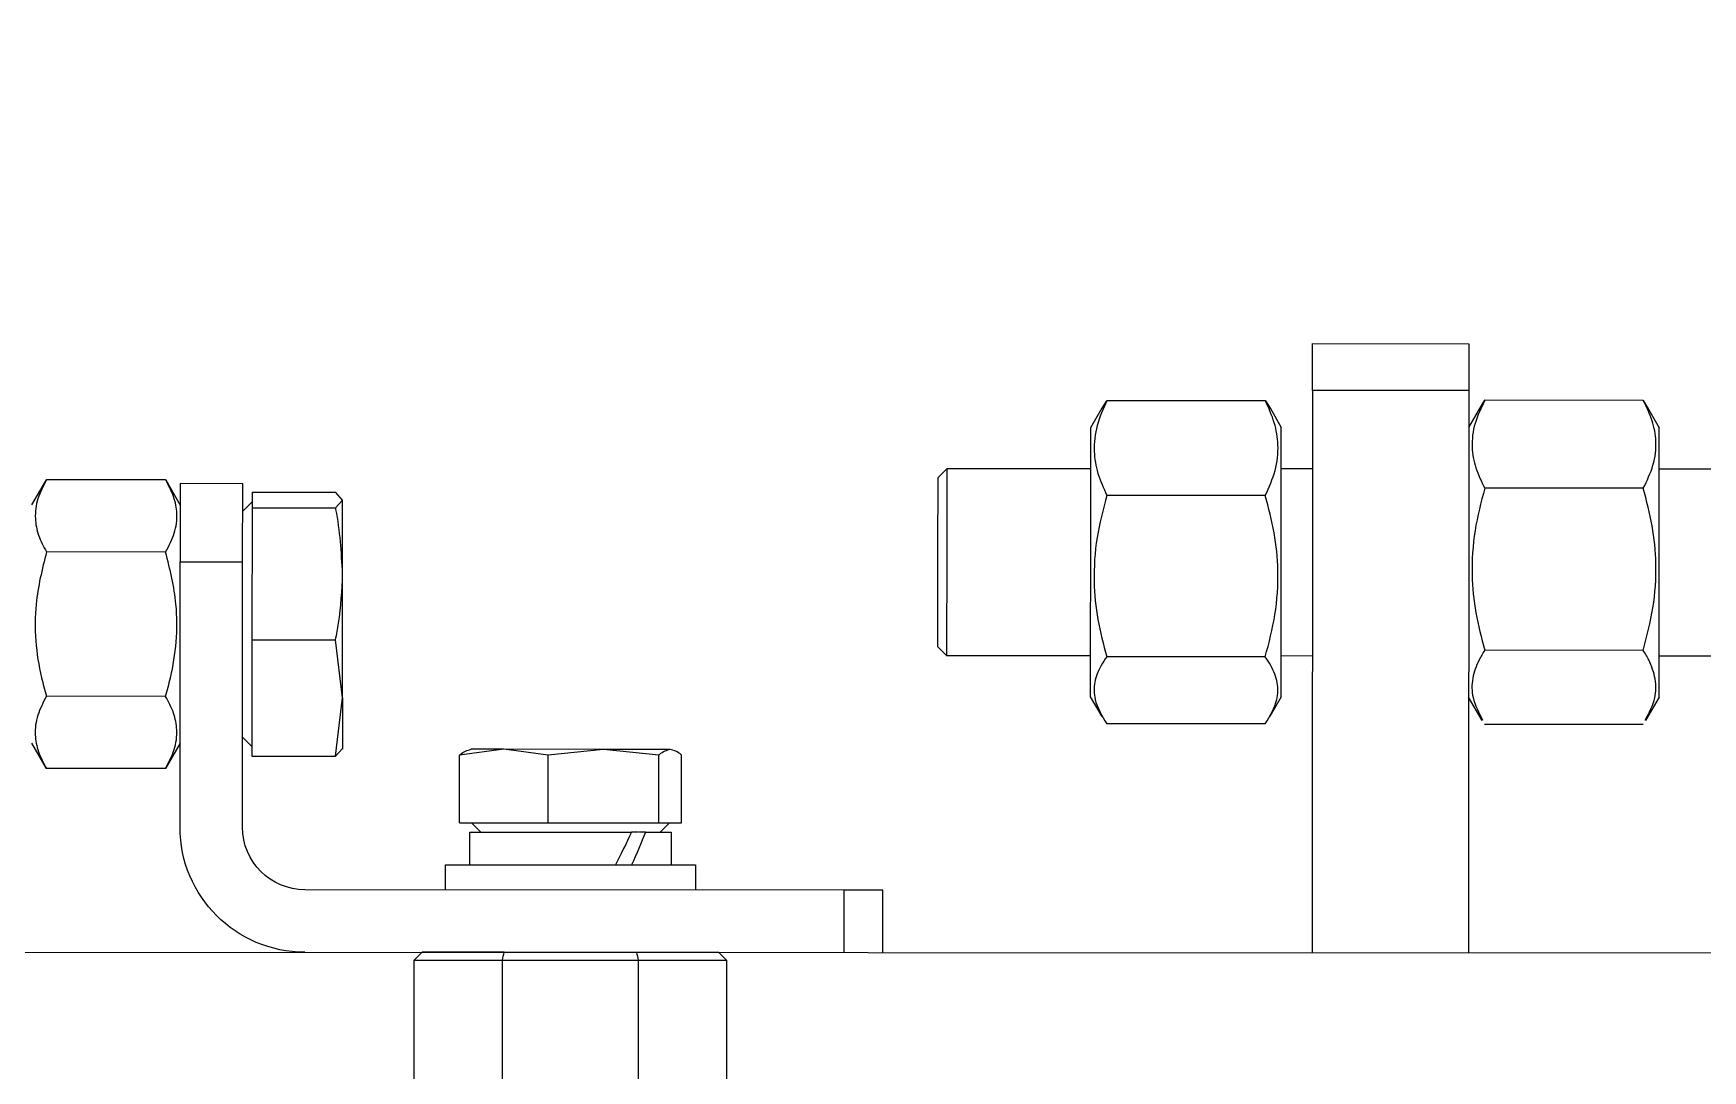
# Model space of a CAD drawing. Header units: millimetres. Extents: x 845401 to 948039, y 511594 to 550263.
# Drawn here: x 909371.4 to 909478.3, y 537273.8 to 537340.2 of the extents above; entities that cross this region are included whole.
import ezdxf

# ---------------------------------------------------------------- set-up
doc = ezdxf.new("R2010")
doc.units = ezdxf.units.MM
doc.layers.add('00', color=7, linetype='Continuous')
doc.layers.add('1轮廓实线层', color=7, linetype='Continuous')
doc.layers.add('A-剖-0.10mm.......SECT-L01', color=255, linetype='Continuous', lineweight=18)

# ---------------------------------------------------------------- blocks, each defined once
blk = doc.blocks.new('*U100478')
at = {"color": 7, "linetype": 'Continuous', "lineweight": 25}
for p, q in [((-2967.69, 1672.02), (-2968.19, 1671.52)), ((-2967.69, 1672.02), (-2962.44, 1672.02)), ((-2962.44, 1672.02), (-2953.95, 1672.02)), ((-2953.95, 1672.02), (-2948.69, 1672.02)), ((-2948.19, 1671.52), (-2948.69, 1672.02)), ((-2968.19, 1671.52), (-2968.19, 1631.12)), ((-2962.55, 1671.52), (-2968.19, 1671.52)), ((-2962.55, 1642.02), (-2962.55, 1671.52)), ((-2953.84, 1671.52), (-2962.55, 1671.52)), ((-2953.84, 1642.02), (-2953.84, 1671.52)), ((-2948.19, 1671.52), (-2953.84, 1671.52)), ((-2948.19, 1631.12), (-2948.19, 1671.52))]:
    blk.add_line(p, q, dxfattribs=at)
for points in [[(-2962.55, 1671.52), (-2962.52, 1671.68), (-2962.48, 1671.85), (-2962.44, 1672.02)], [(-2953.84, 1671.52), (-2953.87, 1671.68), (-2953.91, 1671.85), (-2953.95, 1672.02)]]:
    blk.add_open_spline(points, degree=3, dxfattribs=at)
at = {"layer": '1轮廓实线层'}
for p, q in [((-3005.69, 1711.02), (-3015.69, 1711.02)), ((-3015.69, 1711.02), (-3015.69, 1708.02)), ((-3005.69, 1708.02), (-3005.69, 1711.02)), ((-3015.69, 1708.02), (-3005.69, 1708.02)), ((-3015.69, 1708.02), (-3015.69, 1672.02)), ((-3005.69, 1708.02), (-3005.69, 1672.02)), ((-3027.03, 1707.14), (-3027.89, 1705.65)), ((-3026.87, 1707.4), (-3027.04, 1707.12)), ((-3026.87, 1707.4), (-3016.72, 1707.4)), ((-3016.55, 1707.12), (-3016.72, 1707.4)), ((-3015.69, 1705.65), (-3016.56, 1707.14)), ((-3002.67, 1707.36), (-3002.98, 1706.88)), ((-3002.67, 1707.36), (-2992.52, 1707.36)), ((-2992.21, 1706.88), (-2992.52, 1707.36)), ((-3002.97, 1706.9), (-3003.69, 1705.65)), ((-2991.49, 1705.65), (-2992.22, 1706.9)), ((-3027.89, 1700.96), (-3027.89, 1705.65)), ((-3003.69, 1700.57), (-3003.69, 1705.65)), ((-2991.49, 1700.57), (-2991.49, 1705.65)), ((-3027.89, 1703.02), (-3033.49, 1703.02)), ((-3003.69, 1703.02), (-3005.69, 1703.02)), ((-2982.29, 1703.02), (-2991.49, 1703.02)), ((-2981.69, 1702.42), (-2982.29, 1703.02)), ((-2982.29, 1697.77), (-2982.29, 1703.02)), ((-3026.87, 1701.77), (-3016.72, 1701.77)), ((-2981.69, 1702.42), (-2981.69, 1697.7)), ((-2937.19, 1702.02), (-2933.19, 1702.02)), ((-2937.19, 1697.02), (-2937.19, 1702.02)), ((-2932.26, 1702.26), (-2933.19, 1700.65)), ((-2933.19, 1702.02), (-2933.19, 1697.02)), ((-2932.26, 1702.26), (-2924.63, 1702.26)), ((-2923.69, 1700.65), (-2924.63, 1702.26)), ((-3027.89, 1688.4), (-3027.89, 1700.96)), ((-3003.69, 1688.4), (-3003.69, 1700.57)), ((-3002.67, 1701.3), (-2992.52, 1701.3)), ((-2991.49, 1688.4), (-2991.49, 1700.57)), ((-2943.59, 1700.97), (-2943.14, 1701.47)), ((-2943.14, 1700.48), (-2943.59, 1700.97)), ((-2943.59, 1696.25), (-2943.59, 1700.97)), ((-2937.79, 1701.47), (-2943.14, 1701.47)), ((-2937.79, 1701.47), (-2937.79, 1700.48)), ((-2937.19, 1700.26), (-2937.79, 1700.86)), ((-2937.79, 1700.48), (-2943.14, 1700.48)), ((-2937.79, 1700.48), (-2937.79, 1692.03)), ((-2982.29, 1691.02), (-2982.29, 1697.77)), ((-2981.69, 1697.7), (-2981.69, 1691.62)), ((-2932.26, 1697.64), (-2924.63, 1697.64)), ((-2943.59, 1688.3), (-2943.59, 1696.25)), ((-2937.19, 1680.02), (-2937.19, 1697.02)), ((-2933.19, 1697.02), (-2937.19, 1697.02)), ((-2933.19, 1680.02), (-2933.19, 1697.02)), ((-2943.59, 1688.3), (-2943.14, 1692.03)), ((-2937.79, 1692.03), (-2943.14, 1692.03)), ((-2937.79, 1692.03), (-2937.79, 1684.57)), ((-3033.49, 1691.02), (-3027.89, 1691.02)), ((-3026.87, 1691.39), (-3016.72, 1691.39)), ((-3005.69, 1691.02), (-3003.69, 1691.02)), ((-3002.67, 1690.96), (-2992.52, 1690.96)), ((-2991.49, 1691.02), (-2982.29, 1691.02)), ((-2982.29, 1691.02), (-2981.69, 1691.62)), ((-3027.89, 1688.4), (-3027.03, 1686.9)), ((-3016.56, 1686.9), (-3015.69, 1688.4)), ((-3003.69, 1688.4), (-3002.97, 1687.14)), ((-2992.22, 1687.14), (-2991.49, 1688.4)), ((-2943.14, 1684.57), (-2943.59, 1688.3)), ((-2943.59, 1688.3), (-2943.59, 1685.02)), ((-2932.26, 1688.4), (-2924.63, 1688.4)), ((-3026.87, 1686.64), (-3016.72, 1686.64)), ((-3002.67, 1686.68), (-2992.52, 1686.68)), ((-2937.79, 1685.19), (-2937.19, 1685.79)), ((-2965.29, 1680.32), (-2965.29, 1684.65)), ((-2964.57, 1685.02), (-2960.3, 1685.02)), ((-2963.85, 1684.65), (-2960.3, 1685.02)), ((-2963.85, 1680.32), (-2963.85, 1684.65)), ((-2960.3, 1685.02), (-2956.75, 1684.65)), ((-2960.3, 1685.02), (-2953.92, 1685.02)), ((-2956.75, 1684.65), (-2953.92, 1685.02)), ((-2956.75, 1680.32), (-2956.75, 1684.65)), ((-2953.92, 1685.02), (-2951.09, 1684.65)), ((-2953.92, 1685.02), (-2951.82, 1685.02)), ((-2951.09, 1680.32), (-2951.09, 1684.65)), ((-2943.59, 1685.07), (-2943.14, 1684.57)), ((-2937.79, 1684.57), (-2943.14, 1684.57)), ((-2933.19, 1685.4), (-2932.26, 1683.78)), ((-2924.63, 1683.78), (-2923.69, 1685.4)), ((-2932.26, 1683.78), (-2924.63, 1683.78)), ((-2963.85, 1680.32), (-2965.29, 1680.32)), ((-2964.53, 1680.32), (-2963.93, 1679.72)), ((-2956.75, 1680.32), (-2963.85, 1680.32)), ((-2951.09, 1680.32), (-2956.75, 1680.32)), ((-2952.46, 1679.72), (-2951.86, 1680.32)), ((-2964.63, 1679.72), (-2964.63, 1677.62)), ((-2963, 1679.72), (-2964.63, 1679.72)), ((-2963, 1679.72), (-2962.56, 1679.72)), ((-2962.53, 1679.72), (-2962.1, 1679.72)), ((-2951.75, 1679.72), (-2962.1, 1679.72)), ((-2951.75, 1677.62), (-2951.75, 1679.72)), ((-2966.19, 1677.62), (-2966.19, 1676.02)), ((-2950.19, 1677.62), (-2966.19, 1677.62)), ((-2950.19, 1676.02), (-2950.19, 1677.62)), ((-2978.19, 1672.02), (-2978.19, 1676.02)), ((-2978.19, 1676.02), (-2975.69, 1676.02)), ((-2975.69, 1676.02), (-2975.69, 1672.02)), ((-2975.69, 1676.02), (-2941.19, 1676.02)), ((-2869.69, 1672.02), (-3094.69, 1672.02))]:
    blk.add_line(p, q, dxfattribs=at)
for radius in [4, 8]:
    blk.add_arc((-2941.19, 1680.02), radius, 270, 0, dxfattribs=at)
for centre, start_param, end_param in [((-2958.19, 1677.62), 1.237742, 1.427139), ((-2958.19, 1679.72), 1.427139, 1.616536)]:
    blk.add_ellipse(centre, major_axis=(-5.63, 11.04), ratio=0.283825, start_param=start_param, end_param=end_param, dxfattribs=at)
for points, knots in [([(-3026.87, 1701.77), (-3027.11, 1702.26), (-3027.58, 1703.25), (-3027.75, 1704.71), (-3027.5, 1706.11), (-3027.08, 1706.97), (-3026.87, 1707.4)], [0, 0, 0, 0, 0.2646047, 0.5349506, 0.7653427, 1, 1, 1, 1]), ([(-3016.72, 1707.4), (-3016.48, 1706.91), (-3016.01, 1705.92), (-3015.84, 1704.46), (-3016.09, 1703.06), (-3016.51, 1702.2), (-3016.72, 1701.77)], [0, 0, 0, 0, 0.264605, 0.534951, 0.765343, 1, 1, 1, 1]), ([(-3002.67, 1701.3), (-3002.91, 1701.83), (-3003.38, 1702.89), (-3003.55, 1704.47), (-3003.3, 1705.97), (-3002.88, 1706.9), (-3002.67, 1707.36)], [0, 0, 0, 0, 0.2646021, 0.5349502, 0.7653437, 1, 1, 1, 1]), ([(-2992.52, 1707.36), (-2992.28, 1706.84), (-2991.81, 1705.77), (-2991.64, 1704.2), (-2991.89, 1702.69), (-2992.31, 1701.77), (-2992.52, 1701.3)], [0, 0, 0, 0, 0.264609, 0.53495, 0.765344, 1, 1, 1, 1]), ([(-3026.87, 1691.39), (-3027.11, 1692.29), (-3027.58, 1694.11), (-3027.75, 1696.81), (-3027.5, 1699.39), (-3027.08, 1700.97), (-3026.87, 1701.77)], [0, 0, 0, 0, 0.2646041, 0.5349435, 0.7653367, 1, 1, 1, 1]), ([(-3016.72, 1701.77), (-3016.48, 1700.87), (-3016.01, 1699.05), (-3015.84, 1696.35), (-3016.09, 1693.77), (-3016.51, 1692.19), (-3016.72, 1691.39)], [0, 0, 0, 0, 0.264604, 0.534955, 0.765348, 1, 1, 1, 1]), ([(-2932.26, 1697.64), (-2932.47, 1698.04), (-2932.89, 1698.85), (-2933.04, 1700.05), (-2932.82, 1701.2), (-2932.45, 1701.9), (-2932.26, 1702.26)], [0, 0, 0, 0, 0.264601, 0.534946, 0.765344, 1, 1, 1, 1]), ([(-2924.63, 1702.26), (-2924.42, 1701.86), (-2924, 1701.05), (-2923.85, 1699.85), (-2924.07, 1698.7), (-2924.44, 1697.99), (-2924.63, 1697.64)], [0, 0, 0, 0, 0.2646069, 0.5349463, 0.7653443, 1, 1, 1, 1]), ([(-3002.67, 1690.96), (-3002.91, 1691.86), (-3003.38, 1693.67), (-3003.55, 1696.36), (-3003.3, 1698.93), (-3002.88, 1700.51), (-3002.67, 1701.3)], [0, 0, 0, 0, 0.264597, 0.534949, 0.765341, 1, 1, 1, 1]), ([(-2992.52, 1701.3), (-2992.28, 1700.4), (-2991.81, 1698.59), (-2991.64, 1695.9), (-2991.89, 1693.33), (-2992.31, 1691.76), (-2992.52, 1690.96)], [0, 0, 0, 0, 0.264608, 0.534948, 0.765351, 1, 1, 1, 1]), ([(-2943.59, 1696.25), (-2943.51, 1697.63), (-2943.43, 1699.05), (-2943.15, 1700.44), (-2943.14, 1700.48)], [0, 0, 0, 0, 0.972984, 1, 1, 1, 1]), ([(-2932.26, 1688.4), (-2932.37, 1688.8), (-2932.68, 1689.94), (-2933, 1691.91), (-2933, 1694.65), (-2932.54, 1696.53), (-2932.26, 1697.64)], [0, 0, 0, 0, 0.131292, 0.380793, 0.636397, 1, 1, 1, 1]), ([(-2924.63, 1697.64), (-2924.35, 1696.53), (-2923.89, 1694.67), (-2923.89, 1691.93), (-2924.2, 1689.96), (-2924.52, 1688.8), (-2924.63, 1688.4)], [0, 0, 0, 0, 0.363601, 0.612795, 0.868708, 1, 1, 1, 1]), ([(-2943.14, 1692.03), (-2943.21, 1692.38), (-2943.48, 1693.78), (-2943.55, 1695.19), (-2943.59, 1696.25)], [0, 0, 0, 0, 0.253069, 1, 1, 1, 1]), ([(-3027, 1686.92), (-3027.25, 1687.4), (-3027.71, 1688.27), (-3027.7, 1689.57), (-3027.35, 1690.59), (-3027, 1691.19), (-3026.87, 1691.39)], [0, 0, 0, 0, 0.323215, 0.588349, 0.860635, 1, 1, 1, 1]), ([(-3016.72, 1691.39), (-3016.59, 1691.19), (-3016.24, 1690.6), (-3015.89, 1689.59), (-3015.88, 1688.28), (-3016.34, 1687.4), (-3016.59, 1686.92)], [0, 0, 0, 0, 0.139366, 0.404826, 0.676783, 1, 1, 1, 1]), ([(-3002.67, 1686.68), (-3002.98, 1687.19), (-3003.5, 1688.06), (-3003.5, 1689.32), (-3003.15, 1690.24), (-3002.8, 1690.78), (-3002.67, 1690.96)], [0, 0, 0, 0, 0.363817, 0.613047, 0.868993, 1, 1, 1, 1]), ([(-2992.52, 1690.96), (-2992.39, 1690.78), (-2992.04, 1690.25), (-2991.69, 1689.33), (-2991.69, 1688.07), (-2992.21, 1687.19), (-2992.52, 1686.68)], [0, 0, 0, 0, 0.131007, 0.38054, 0.636181, 1, 1, 1, 1]), ([(-2932.26, 1683.78), (-2932.47, 1684.18), (-2932.89, 1684.99), (-2933.04, 1686.19), (-2932.82, 1687.34), (-2932.45, 1688.05), (-2932.26, 1688.4)], [0, 0, 0, 0, 0.264601, 0.534946, 0.765344, 1, 1, 1, 1]), ([(-2924.63, 1688.4), (-2924.42, 1688), (-2924, 1687.19), (-2923.85, 1685.99), (-2924.07, 1684.84), (-2924.44, 1684.14), (-2924.63, 1683.78)], [0, 0, 0, 0, 0.264607, 0.534946, 0.765344, 1, 1, 1, 1]), ([(-2965.29, 1684.65), (-2965.29, 1684.66), (-2965.05, 1684.89), (-2964.81, 1684.95), (-2964.57, 1685.02)], [0, 0, 0, 0, 0.0269989, 1, 1, 1, 1]), ([(-2964.57, 1685.02), (-2964.34, 1684.95), (-2964.1, 1684.89), (-2963.86, 1684.66), (-2963.85, 1684.65)], [0, 0, 0, 0, 0.973001, 1, 1, 1, 1]), ([(-2951.09, 1684.65), (-2951.1, 1684.66), (-2951.34, 1684.89), (-2951.58, 1684.95), (-2951.82, 1685.02)], [0, 0, 0, 0, 0.0269989, 1, 1, 1, 1])]:
    blk.add_open_spline(points, degree=3, knots=knots, dxfattribs=at)
blk = doc.blocks.new('C线')
at = {"xscale": -1, "rotation": 359.9712527628268}
blk.add_blockref('*U100478', (988316.62, 474448.59, 12.69), dxfattribs=at)
blk = doc.blocks.new('BC线平台')
at = {"layer": 'A-剖-0.10mm.......SECT-L01'}
h = blk.add_hatch(dxfattribs=at)
h.set_pattern_fill('CROSS', color=2, scale=50)
h.set_pattern_definition([(0, (691447.87, 341554.85), (317.5, 317.5), [158.75, -476.25]), (90, (691527.24, 341475.47), (-317.5, 317.5), [158.75, -476.25])])
h.paths.add_polyline_path([(786169.72, 367097.04), (791174.13, 367097.04), (791174.13, 370095.42), (786169.72, 370095.42)])

msp = doc.modelspace()

# ---------------------------------------------------------------- block references
at = {"layer": '00'}
for name, p in [('BC线平台', (120688.34, 168041.31, -0.98)), ('C线', (-81869.83, 61162.22))]:
    msp.add_blockref(name, p, dxfattribs=at)

doc.saveas('drawing.dxf')
